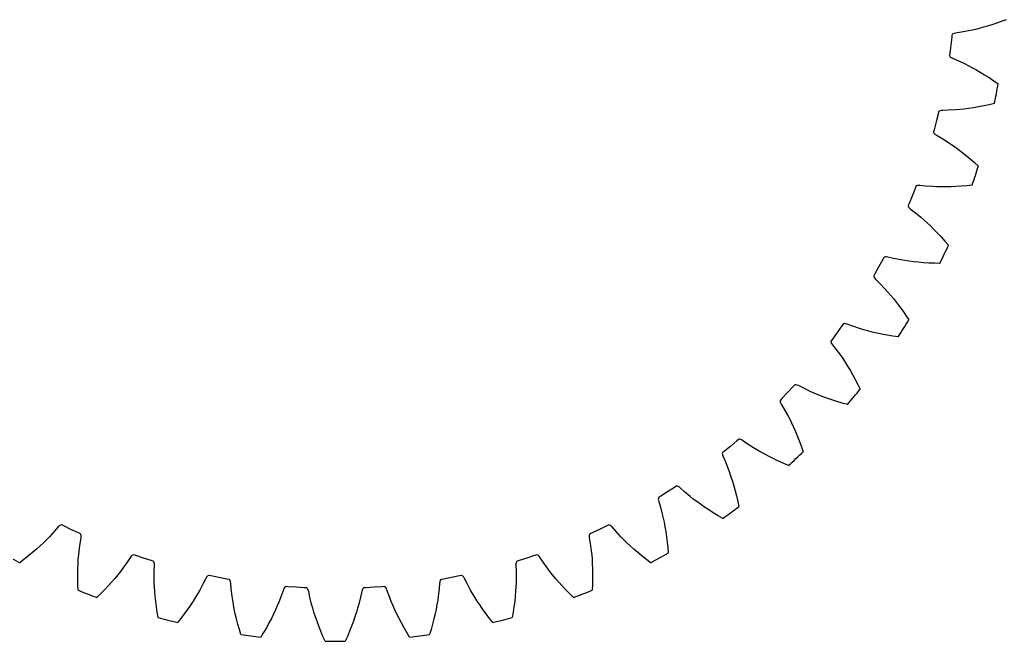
# Model space of a CAD drawing. Extents: x -39 to 114, y -39 to 39.
# Drawn here: x 56.7 to 113.9, y -39 to -3 of the extents above; entities that cross this region are included whole.
import ezdxf

# ---------------------------------------------------------------- set-up
doc = ezdxf.new("R2010")
doc.units = 0

msp = doc.modelspace()

# ---------------------------------------------------------------- linework, layer by layer
at = {"layer": 'layer0'}
for p, q in [((112.703, -3.427), (112.432, -3.503)), ((112.989, -3.34), (112.703, -3.427)), ((113.286, -3.244), (112.989, -3.34)), ((113.596, -3.135), (113.286, -3.244)), ((113.882, -3.029), (113.596, -3.135)), ((110.737, -3.912), (110.723, -4.039)), ((110.743, -3.897), (110.737, -3.912)), ((110.769, -3.867), (110.743, -3.897)), ((110.811, -3.841), (110.769, -3.867)), ((110.87, -3.819), (110.811, -3.841)), ((110.945, -3.801), (110.87, -3.819)), ((111.281, -3.752), (110.945, -3.801)), ((111.699, -3.676), (111.281, -3.752)), ((111.93, -3.627), (111.699, -3.676)), ((112.175, -3.569), (111.93, -3.627)), ((112.432, -3.503), (112.175, -3.569)), ((110.667, -4.506), (110.605, -4.972)), ((110.723, -4.039), (110.667, -4.506)), ((110.605, -4.972), (110.587, -5.098)), ((110.587, -5.098), (110.59, -5.115)), ((110.59, -5.115), (110.607, -5.149)), ((110.607, -5.149), (110.641, -5.185)), ((110.641, -5.185), (110.693, -5.222)), ((110.693, -5.222), (110.761, -5.258)), ((110.761, -5.258), (111.074, -5.388)), ((111.074, -5.388), (111.46, -5.566)), ((111.46, -5.566), (111.672, -5.671)), ((111.672, -5.671), (111.894, -5.788)), ((111.894, -5.788), (112.127, -5.916)), ((112.127, -5.916), (112.371, -6.057)), ((112.371, -6.057), (112.626, -6.212)), ((112.626, -6.212), (112.89, -6.38)), ((112.89, -6.38), (113.163, -6.561)), ((113.163, -6.561), (113.414, -6.736)), ((112.898, -7.948), (112.578, -8.017)), ((113.196, -7.878), (112.898, -7.948)), ((109.935, -8.484), (109.821, -8.94)), ((109.965, -8.36), (109.935, -8.484)), ((109.973, -8.346), (109.965, -8.36)), ((110.002, -8.32), (109.973, -8.346)), ((110.047, -8.299), (110.002, -8.32)), ((110.108, -8.284), (110.047, -8.299)), ((110.185, -8.276), (110.108, -8.284)), ((110.525, -8.27), (110.185, -8.276)), ((110.949, -8.247), (110.525, -8.27)), ((111.184, -8.227), (110.949, -8.247)), ((111.434, -8.2), (111.184, -8.227)), ((111.697, -8.167), (111.434, -8.2)), ((111.977, -8.125), (111.697, -8.167)), ((112.271, -8.075), (111.977, -8.125)), ((112.578, -8.017), (112.271, -8.075)), ((109.821, -8.94), (109.701, -9.395)), ((109.701, -9.395), (109.668, -9.518)), ((109.668, -9.518), (109.668, -9.535)), ((109.668, -9.535), (109.681, -9.572)), ((109.681, -9.572), (109.71, -9.611)), ((109.71, -9.611), (109.757, -9.654)), ((109.757, -9.654), (109.82, -9.698)), ((109.82, -9.698), (110.114, -9.867)), ((110.114, -9.867), (110.475, -10.092)), ((110.475, -10.092), (110.672, -10.222)), ((110.672, -10.222), (110.878, -10.366)), ((110.878, -10.366), (111.093, -10.522)), ((111.093, -10.522), (111.317, -10.693)), ((111.317, -10.693), (111.551, -10.879)), ((111.551, -10.879), (111.792, -11.078)), ((111.792, -11.078), (112.04, -11.293)), ((112.04, -11.293), (112.267, -11.497)), ((108.596, -12.796), (108.425, -13.234)), ((108.642, -12.677), (108.596, -12.796)), ((108.651, -12.663), (108.642, -12.677)), ((108.683, -12.641), (108.651, -12.663)), ((108.731, -12.626), (108.683, -12.641)), ((108.793, -12.619), (108.731, -12.626)), ((108.871, -12.621), (108.793, -12.619)), ((109.208, -12.657), (108.871, -12.621)), ((109.632, -12.688), (109.208, -12.657)), ((109.868, -12.697), (109.632, -12.688)), ((110.119, -12.702), (109.868, -12.697)), ((110.384, -12.702), (110.119, -12.702)), ((110.667, -12.696), (110.384, -12.702)), ((110.965, -12.683), (110.667, -12.696)), ((111.277, -12.663), (110.965, -12.683)), ((111.603, -12.635), (111.277, -12.663)), ((111.907, -12.603), (111.603, -12.635)), ((108.25, -13.67), (108.201, -13.788)), ((108.425, -13.234), (108.25, -13.67)), ((108.201, -13.788), (108.199, -13.805)), ((108.199, -13.805), (108.208, -13.843)), ((108.208, -13.843), (108.232, -13.886)), ((108.232, -13.886), (108.273, -13.934)), ((108.273, -13.934), (108.33, -13.986)), ((108.33, -13.986), (108.601, -14.19)), ((108.601, -14.19), (108.931, -14.458)), ((108.931, -14.458), (109.109, -14.613)), ((109.109, -14.613), (109.296, -14.781)), ((109.296, -14.781), (109.489, -14.963)), ((109.489, -14.963), (109.691, -15.161)), ((109.691, -15.161), (109.899, -15.374)), ((109.899, -15.374), (110.113, -15.602)), ((110.113, -15.602), (110.332, -15.846)), ((110.332, -15.846), (110.532, -16.077)), ((106.727, -16.906), (106.503, -17.319)), ((106.787, -16.793), (106.727, -16.906)), ((106.799, -16.781), (106.787, -16.793)), ((106.833, -16.763), (106.799, -16.781)), ((106.882, -16.754), (106.833, -16.763)), ((106.945, -16.755), (106.882, -16.754)), ((107.022, -16.766), (106.945, -16.755)), ((107.352, -16.845), (107.022, -16.766)), ((107.768, -16.928), (107.352, -16.845)), ((108.001, -16.967), (107.768, -16.928)), ((108.25, -17.004), (108.001, -16.967)), ((108.513, -17.037), (108.25, -17.004)), ((108.794, -17.066), (108.513, -17.037)), ((109.092, -17.091), (108.794, -17.066)), ((109.404, -17.11), (109.092, -17.091)), ((109.731, -17.123), (109.404, -17.11)), ((110.037, -17.13), (109.731, -17.123)), ((106.503, -17.319), (106.274, -17.73)), ((106.212, -17.841), (106.207, -17.857)), ((106.207, -17.857), (106.211, -17.896)), ((106.211, -17.896), (106.229, -17.942)), ((106.274, -17.73), (106.212, -17.841)), ((106.229, -17.942), (106.264, -17.994)), ((106.264, -17.994), (106.314, -18.053)), ((106.314, -18.053), (106.557, -18.29)), ((106.557, -18.29), (106.851, -18.597)), ((106.851, -18.597), (107.009, -18.773)), ((107.009, -18.773), (107.173, -18.963)), ((107.173, -18.963), (107.342, -19.168)), ((107.342, -19.168), (107.517, -19.389)), ((107.517, -19.389), (107.697, -19.627)), ((107.697, -19.627), (107.881, -19.88)), ((107.881, -19.88), (108.068, -20.149)), ((108.068, -20.149), (108.237, -20.404)), ((104.084, -21.131), (103.805, -21.51)), ((104.358, -20.749), (104.084, -21.131)), ((104.432, -20.645), (104.358, -20.749)), ((104.445, -20.634), (104.432, -20.645)), ((104.481, -20.621), (104.445, -20.634)), ((104.531, -20.618), (104.481, -20.621)), ((104.593, -20.627), (104.531, -20.618)), ((104.668, -20.648), (104.593, -20.627)), ((104.986, -20.767), (104.668, -20.648)), ((105.388, -20.902), (104.986, -20.767)), ((105.615, -20.97), (105.388, -20.902)), ((105.857, -21.037), (105.615, -20.97)), ((106.114, -21.103), (105.857, -21.037)), ((106.389, -21.167), (106.114, -21.103)), ((103.723, -21.628), (103.722, -21.666)), ((103.722, -21.666), (103.735, -21.714)), ((103.729, -21.612), (103.723, -21.628)), ((103.805, -21.51), (103.729, -21.612)), ((103.735, -21.714), (103.762, -21.771)), ((106.681, -21.229), (106.389, -21.167)), ((106.988, -21.287), (106.681, -21.229)), ((107.311, -21.341), (106.988, -21.287)), ((107.614, -21.386), (107.311, -21.341)), ((103.762, -21.771), (103.805, -21.835)), ((103.805, -21.835), (104.016, -22.101)), ((104.016, -22.101), (104.269, -22.442)), ((104.269, -22.442), (104.404, -22.636)), ((104.404, -22.636), (104.543, -22.846)), ((104.543, -22.846), (104.685, -23.07)), ((104.685, -23.07), (104.831, -23.312)), ((104.831, -23.312), (104.98, -23.57)), ((104.98, -23.57), (105.13, -23.844)), ((105.13, -23.844), (105.281, -24.135)), ((101.526, -24.265), (101.206, -24.609)), ((101.612, -24.171), (101.526, -24.265)), ((101.627, -24.162), (101.612, -24.171)), ((101.664, -24.153), (101.627, -24.162)), ((101.714, -24.157), (101.664, -24.153)), ((101.775, -24.173), (101.714, -24.157)), ((101.846, -24.203), (101.775, -24.173)), ((102.146, -24.361), (101.846, -24.203)), ((102.529, -24.545), (102.146, -24.361)), ((102.745, -24.641), (102.529, -24.545)), ((105.281, -24.135), (105.417, -24.409)), ((100.786, -25.057), (100.78, -25.095)), ((100.78, -25.095), (100.786, -25.144)), ((100.794, -25.042), (100.786, -25.057)), ((100.786, -25.144), (100.807, -25.204)), ((100.882, -24.95), (100.794, -25.042)), ((101.206, -24.609), (100.882, -24.95)), ((102.977, -24.738), (102.745, -24.641)), ((103.224, -24.836), (102.977, -24.738)), ((103.488, -24.934), (103.224, -24.836)), ((103.77, -25.032), (103.488, -24.934)), ((104.068, -25.128), (103.77, -25.032)), ((104.382, -25.223), (104.068, -25.128)), ((100.807, -25.204), (100.841, -25.273)), ((100.841, -25.273), (101.017, -25.563)), ((101.017, -25.563), (101.226, -25.934)), ((104.676, -25.305), (104.382, -25.223)), ((101.226, -25.934), (101.335, -26.143)), ((101.335, -26.143), (101.446, -26.368)), ((101.446, -26.368), (101.559, -26.609)), ((101.559, -26.609), (101.674, -26.867)), ((98.276, -27.398), (97.915, -27.7)), ((98.373, -27.316), (98.276, -27.398)), ((98.388, -27.309), (98.373, -27.316)), ((98.427, -27.305), (98.388, -27.309)), ((98.476, -27.314), (98.427, -27.305)), ((98.534, -27.338), (98.476, -27.314)), ((98.601, -27.377), (98.534, -27.338)), ((98.879, -27.571), (98.601, -27.377)), ((101.674, -26.867), (101.789, -27.142)), ((101.789, -27.142), (101.904, -27.432)), ((101.904, -27.432), (102.018, -27.74)), ((97.551, -27.997), (97.452, -28.078)), ((97.915, -27.7), (97.551, -27.997)), ((99.236, -27.802), (98.879, -27.571)), ((99.438, -27.924), (99.236, -27.802)), ((99.656, -28.05), (99.438, -27.924)), ((102.018, -27.74), (102.118, -28.029)), ((97.442, -28.091), (97.431, -28.128)), ((97.431, -28.128), (97.432, -28.178)), ((97.432, -28.178), (97.444, -28.24)), ((97.452, -28.078), (97.442, -28.091)), ((97.444, -28.24), (97.47, -28.313)), ((97.47, -28.313), (97.608, -28.622)), ((99.888, -28.177), (99.656, -28.05)), ((100.139, -28.308), (99.888, -28.177)), ((100.406, -28.44), (100.139, -28.308)), ((100.689, -28.573), (100.406, -28.44)), ((100.989, -28.706), (100.689, -28.573)), ((97.608, -28.622), (97.768, -29.016)), ((97.768, -29.016), (97.85, -29.237)), ((101.27, -28.825), (100.989, -28.706)), ((97.85, -29.237), (97.933, -29.475)), ((97.933, -29.475), (98.015, -29.728)), ((94.658, -30.099), (94.263, -30.354)), ((94.765, -30.03), (94.658, -30.099)), ((94.781, -30.025), (94.765, -30.03)), ((94.82, -30.025), (94.781, -30.025)), ((94.867, -30.041), (94.82, -30.025)), ((94.922, -30.072), (94.867, -30.041)), ((94.984, -30.119), (94.922, -30.072)), ((95.235, -30.347), (94.984, -30.119)), ((98.015, -29.728), (98.096, -29.998)), ((98.096, -29.998), (98.176, -30.285)), ((98.176, -30.285), (98.253, -30.588)), ((93.729, -30.718), (93.723, -30.767)), ((93.723, -30.767), (93.728, -30.83)), ((93.728, -30.83), (93.744, -30.906)), ((93.745, -30.683), (93.729, -30.718)), ((93.756, -30.67), (93.745, -30.683)), ((93.864, -30.603), (93.756, -30.67)), ((94.263, -30.354), (93.864, -30.603)), ((95.56, -30.62), (95.235, -30.347)), ((95.745, -30.767), (95.56, -30.62)), ((95.946, -30.919), (95.745, -30.767)), ((98.253, -30.588), (98.328, -30.907)), ((93.744, -30.906), (93.843, -31.23)), ((93.843, -31.23), (93.952, -31.641)), ((96.161, -31.075), (95.946, -30.919)), ((96.393, -31.235), (96.161, -31.075)), ((96.641, -31.4), (96.393, -31.235)), ((96.905, -31.568), (96.641, -31.4)), ((98.328, -30.907), (98.392, -31.206)), ((93.952, -31.641), (94.006, -31.871)), ((94.006, -31.871), (94.058, -32.117)), ((97.186, -31.737), (96.905, -31.568)), ((97.451, -31.89), (97.186, -31.737)), ((58.949, -32.386), (58.728, -32.644)), ((59.004, -32.332), (58.949, -32.386)), ((59.055, -32.294), (59.004, -32.332)), ((59.099, -32.273), (59.055, -32.294)), ((59.138, -32.267), (59.099, -32.273)), ((59.154, -32.27), (59.138, -32.267)), ((59.269, -32.326), (59.154, -32.27)), ((59.693, -32.529), (59.269, -32.326)), ((60.12, -32.726), (59.693, -32.529)), ((90.307, -32.529), (89.88, -32.726)), ((90.731, -32.326), (90.307, -32.529)), ((90.846, -32.27), (90.731, -32.326)), ((90.862, -32.267), (90.846, -32.27)), ((90.901, -32.273), (90.862, -32.267)), ((90.945, -32.294), (90.901, -32.273)), ((90.996, -32.332), (90.945, -32.294)), ((91.051, -32.386), (90.996, -32.332)), ((91.272, -32.644), (91.051, -32.386)), ((94.058, -32.117), (94.107, -32.378)), ((94.107, -32.378), (94.154, -32.656)), ((58.274, -33.124), (58.095, -33.3)), ((58.44, -32.956), (58.274, -33.124)), ((58.728, -32.644), (58.44, -32.956)), ((60.236, -32.779), (60.12, -32.726)), ((60.22, -33.346), (60.277, -33.011)), ((60.249, -32.79), (60.236, -32.779)), ((60.269, -32.823), (60.249, -32.79)), ((60.281, -32.871), (60.269, -32.823)), ((60.277, -33.011), (60.284, -32.934)), ((60.284, -32.934), (60.281, -32.871)), ((89.719, -32.871), (89.716, -32.934)), ((89.716, -32.934), (89.723, -33.011)), ((89.731, -32.823), (89.719, -32.871)), ((89.723, -33.011), (89.78, -33.346)), ((89.751, -32.79), (89.731, -32.823)), ((89.764, -32.779), (89.751, -32.79)), ((89.88, -32.726), (89.764, -32.779)), ((91.56, -32.956), (91.272, -32.644)), ((91.726, -33.124), (91.56, -32.956)), ((91.905, -33.3), (91.726, -33.124)), ((94.154, -32.656), (94.198, -32.951)), ((94.198, -32.951), (94.236, -33.261)), ((57.691, -33.67), (57.465, -33.865)), ((57.901, -33.482), (57.691, -33.67)), ((58.095, -33.3), (57.901, -33.482)), ((60.163, -33.767), (60.22, -33.346)), ((89.78, -33.346), (89.837, -33.767)), ((92.099, -33.482), (91.905, -33.3)), ((92.309, -33.67), (92.099, -33.482)), ((92.535, -33.865), (92.309, -33.67)), ((94.236, -33.261), (94.27, -33.588)), ((94.27, -33.588), (94.296, -33.892)), ((56.967, -34.268), (56.723, -34.452)), ((57.224, -34.064), (56.967, -34.268)), ((57.465, -33.865), (57.224, -34.064)), ((60.101, -34.517), (60.118, -34.252)), ((60.118, -34.252), (60.138, -34.002)), ((60.138, -34.002), (60.163, -33.767)), ((63.134, -34.143), (62.947, -34.426)), ((63.183, -34.082), (63.134, -34.143)), ((63.228, -34.038), (63.183, -34.082)), ((63.27, -34.011), (63.228, -34.038)), ((63.307, -34.001), (63.27, -34.011)), ((63.324, -34.002), (63.307, -34.001)), ((63.445, -34.042), (63.324, -34.002)), ((63.891, -34.19), (63.445, -34.042)), ((64.339, -34.333), (63.891, -34.19)), ((86.109, -34.19), (85.661, -34.333)), ((86.555, -34.042), (86.109, -34.19)), ((86.676, -34.002), (86.555, -34.042)), ((86.693, -34.001), (86.676, -34.002)), ((86.73, -34.011), (86.693, -34.001)), ((86.772, -34.038), (86.73, -34.011)), ((86.817, -34.082), (86.772, -34.038)), ((86.866, -34.143), (86.817, -34.082)), ((87.053, -34.426), (86.866, -34.143)), ((89.837, -33.767), (89.862, -34.002)), ((89.862, -34.002), (89.882, -34.252)), ((89.882, -34.252), (89.899, -34.517)), ((92.776, -34.064), (92.535, -33.865)), ((93.033, -34.268), (92.776, -34.064)), ((93.277, -34.452), (93.033, -34.268)), ((60.084, -35.098), (60.09, -34.799)), ((60.09, -34.799), (60.101, -34.517)), ((62.701, -34.772), (62.558, -34.96)), ((62.947, -34.426), (62.701, -34.772)), ((64.461, -34.371), (64.339, -34.333)), ((64.475, -34.38), (64.461, -34.371)), ((64.499, -34.411), (64.475, -34.38)), ((64.517, -34.457), (64.499, -34.411)), ((64.516, -34.935), (64.531, -34.596)), ((64.527, -34.519), (64.517, -34.457)), ((64.531, -34.596), (64.527, -34.519)), ((85.473, -34.519), (85.469, -34.596)), ((85.469, -34.596), (85.484, -34.935)), ((85.483, -34.457), (85.473, -34.519)), ((85.501, -34.411), (85.483, -34.457)), ((85.525, -34.38), (85.501, -34.411)), ((85.539, -34.371), (85.525, -34.38)), ((85.661, -34.333), (85.539, -34.371)), ((87.299, -34.772), (87.053, -34.426)), ((87.442, -34.96), (87.299, -34.772)), ((89.899, -34.517), (89.91, -34.799)), ((89.91, -34.799), (89.916, -35.098)), ((60.084, -35.41), (60.084, -35.098)), ((60.091, -35.738), (60.084, -35.41)), ((62.232, -35.361), (62.047, -35.574)), ((62.401, -35.156), (62.232, -35.361)), ((62.558, -34.96), (62.401, -35.156)), ((64.512, -35.36), (64.516, -34.935)), ((64.517, -35.596), (64.512, -35.36)), ((67.507, -35.36), (67.357, -35.665)), ((67.548, -35.294), (67.507, -35.36)), ((67.587, -35.245), (67.548, -35.294)), ((67.625, -35.213), (67.587, -35.245)), ((67.661, -35.198), (67.625, -35.213)), ((67.677, -35.197), (67.661, -35.198)), ((67.802, -35.222), (67.677, -35.197)), ((68.264, -35.313), (67.802, -35.222)), ((68.726, -35.398), (68.264, -35.313)), ((68.852, -35.421), (68.726, -35.398)), ((68.867, -35.428), (68.852, -35.421)), ((68.894, -35.455), (68.867, -35.428)), ((81.133, -35.428), (81.106, -35.455)), ((81.148, -35.421), (81.133, -35.428)), ((81.274, -35.398), (81.148, -35.421)), ((81.736, -35.313), (81.274, -35.398)), ((82.198, -35.222), (81.736, -35.313)), ((82.323, -35.197), (82.198, -35.222)), ((82.339, -35.198), (82.323, -35.197)), ((82.375, -35.213), (82.339, -35.198)), ((82.413, -35.245), (82.375, -35.213)), ((82.452, -35.294), (82.413, -35.245)), ((82.493, -35.36), (82.452, -35.294)), ((82.643, -35.665), (82.493, -35.36)), ((85.488, -35.36), (85.483, -35.596)), ((85.484, -34.935), (85.488, -35.36)), ((87.599, -35.156), (87.442, -34.96)), ((87.768, -35.361), (87.599, -35.156)), ((87.953, -35.574), (87.768, -35.361)), ((89.916, -35.41), (89.909, -35.738)), ((89.916, -35.098), (89.916, -35.41)), ((60.104, -36.043), (60.091, -35.738)), ((61.848, -35.796), (61.633, -36.023)), ((62.047, -35.574), (61.848, -35.796)), ((64.528, -35.847), (64.517, -35.596)), ((64.545, -36.112), (64.528, -35.847)), ((67.357, -35.665), (67.156, -36.039)), ((68.918, -35.499), (68.894, -35.455)), ((68.936, -35.559), (68.918, -35.499)), ((68.95, -35.636), (68.936, -35.559)), ((68.977, -35.974), (68.95, -35.636)), ((69.027, -36.396), (68.977, -35.974)), ((72.03, -35.95), (71.998, -36.021)), ((72.063, -35.896), (72.03, -35.95)), ((72.096, -35.86), (72.063, -35.896)), ((72.13, -35.841), (72.096, -35.86)), ((72.146, -35.837), (72.13, -35.841)), ((72.274, -35.847), (72.146, -35.837)), ((72.743, -35.879), (72.274, -35.847)), ((73.212, -35.906), (72.743, -35.879)), ((73.339, -35.912), (73.212, -35.906)), ((73.355, -35.918), (73.339, -35.912)), ((73.386, -35.941), (73.355, -35.918)), ((73.415, -35.981), (73.386, -35.941)), ((73.441, -36.039), (73.415, -35.981)), ((76.585, -35.981), (76.559, -36.039)), ((76.614, -35.941), (76.585, -35.981)), ((76.645, -35.918), (76.614, -35.941)), ((76.661, -35.912), (76.645, -35.918)), ((76.788, -35.906), (76.661, -35.912)), ((77.257, -35.879), (76.788, -35.906)), ((77.726, -35.847), (77.257, -35.879)), ((77.854, -35.837), (77.726, -35.847)), ((77.87, -35.841), (77.854, -35.837)), ((77.904, -35.86), (77.87, -35.841)), ((77.937, -35.896), (77.904, -35.86)), ((77.97, -35.95), (77.937, -35.896)), ((78.002, -36.021), (77.97, -35.95)), ((81.023, -35.974), (80.973, -36.396)), ((81.05, -35.636), (81.023, -35.974)), ((81.064, -35.559), (81.05, -35.636)), ((81.082, -35.499), (81.064, -35.559)), ((81.106, -35.455), (81.082, -35.499)), ((82.844, -36.039), (82.643, -35.665)), ((85.472, -35.847), (85.455, -36.112)), ((85.483, -35.596), (85.472, -35.847)), ((88.152, -35.796), (87.953, -35.574)), ((88.367, -36.023), (88.152, -35.796)), ((89.909, -35.738), (89.896, -36.043)), ((61.404, -36.258), (61.185, -36.471)), ((61.633, -36.023), (61.404, -36.258)), ((64.569, -36.393), (64.545, -36.112)), ((64.6, -36.69), (64.569, -36.393)), ((66.907, -36.458), (66.765, -36.682)), ((67.038, -36.243), (66.907, -36.458)), ((67.156, -36.039), (67.038, -36.243)), ((69.061, -36.629), (69.027, -36.396)), ((71.887, -36.341), (71.735, -36.738)), ((71.998, -36.021), (71.887, -36.341)), ((73.464, -36.113), (73.441, -36.039)), ((73.533, -36.445), (73.464, -36.113)), ((73.635, -36.857), (73.533, -36.445)), ((76.467, -36.445), (76.365, -36.857)), ((76.536, -36.113), (76.467, -36.445)), ((76.559, -36.039), (76.536, -36.113)), ((78.113, -36.341), (78.002, -36.021)), ((78.265, -36.738), (78.113, -36.341)), ((80.973, -36.396), (80.939, -36.629)), ((82.962, -36.243), (82.844, -36.039)), ((83.093, -36.458), (82.962, -36.243)), ((83.235, -36.682), (83.093, -36.458)), ((85.431, -36.393), (85.4, -36.69)), ((85.455, -36.112), (85.431, -36.393)), ((88.596, -36.258), (88.367, -36.023)), ((88.815, -36.471), (88.596, -36.258)), ((64.64, -37), (64.6, -36.69)), ((64.688, -37.325), (64.64, -37)), ((66.608, -36.917), (66.438, -37.162)), ((66.765, -36.682), (66.608, -36.917)), ((69.103, -36.877), (69.061, -36.629)), ((69.153, -37.138), (69.103, -36.877)), ((69.212, -37.414), (69.153, -37.138)), ((71.643, -36.955), (71.54, -37.185)), ((71.735, -36.738), (71.643, -36.955)), ((73.699, -37.085), (73.635, -36.857)), ((73.772, -37.325), (73.699, -37.085)), ((76.301, -37.085), (76.228, -37.325)), ((76.365, -36.857), (76.301, -37.085)), ((78.357, -36.955), (78.265, -36.738)), ((78.46, -37.185), (78.357, -36.955)), ((80.847, -37.138), (80.788, -37.414)), ((80.897, -36.877), (80.847, -37.138)), ((80.939, -36.629), (80.897, -36.877)), ((83.392, -36.917), (83.235, -36.682)), ((83.562, -37.162), (83.392, -36.917)), ((85.36, -37), (85.312, -37.325)), ((85.4, -36.69), (85.36, -37)), ((64.739, -37.626), (64.688, -37.325)), ((66.055, -37.676), (65.865, -37.915)), ((66.254, -37.415), (66.055, -37.676)), ((66.438, -37.162), (66.254, -37.415)), ((69.281, -37.704), (69.212, -37.414)), ((69.359, -38.007), (69.281, -37.704)), ((71.301, -37.678), (71.163, -37.942)), ((71.427, -37.425), (71.301, -37.678)), ((71.54, -37.185), (71.427, -37.425)), ((73.854, -37.578), (73.772, -37.325)), ((73.947, -37.844), (73.854, -37.578)), ((76.146, -37.578), (76.053, -37.844)), ((76.228, -37.325), (76.146, -37.578)), ((78.573, -37.425), (78.46, -37.185)), ((78.699, -37.678), (78.573, -37.425)), ((78.837, -37.942), (78.699, -37.678)), ((80.719, -37.704), (80.641, -38.007)), ((80.788, -37.414), (80.719, -37.704)), ((83.746, -37.415), (83.562, -37.162)), ((83.945, -37.676), (83.746, -37.415)), ((84.135, -37.915), (83.945, -37.676)), ((85.312, -37.325), (85.261, -37.626)), ((69.447, -38.323), (69.359, -38.007)), ((71.012, -38.216), (70.848, -38.5)), ((71.163, -37.942), (71.012, -38.216)), ((74.052, -38.124), (73.947, -37.844)), ((74.167, -38.414), (74.052, -38.124)), ((75.948, -38.124), (75.833, -38.414)), ((76.053, -37.844), (75.948, -38.124)), ((78.988, -38.216), (78.837, -37.942)), ((79.152, -38.5), (78.988, -38.216)), ((80.641, -38.007), (80.553, -38.323)), ((69.536, -38.615), (69.447, -38.323)), ((70.848, -38.5), (70.689, -38.761)), ((74.294, -38.717), (74.167, -38.414)), ((74.418, -38.996), (74.294, -38.717)), ((75.706, -38.717), (75.582, -38.996)), ((75.833, -38.414), (75.706, -38.717)), ((79.311, -38.761), (79.152, -38.5)), ((80.553, -38.323), (80.464, -38.615))]:
    msp.add_line(p, q, dxfattribs=at)
for start, end in [(348.3457, 350.0543), (341.1457, 342.8543), (333.9457, 335.6543), (326.7457, 328.4543), (319.5457, 321.2543), (312.3457, 314.0543), (305.1457, 306.8543), (240.3457, 242.0543), (297.9457, 299.6543), (247.5457, 249.2543), (290.7457, 292.4543), (254.7457, 256.4543), (283.5457, 285.2543), (261.9457, 263.6543), (276.3457, 278.0543), (269.1457, 270.8543)]:
    msp.add_arc((75, 0), 39, start, end, dxfattribs=at)
at = {"layer": 'layer2'}
for p, q in [((112.703, -3.427), (112.432, -3.503)), ((112.989, -3.34), (112.703, -3.427)), ((113.286, -3.244), (112.989, -3.34)), ((113.596, -3.135), (113.286, -3.244)), ((113.882, -3.029), (113.596, -3.135)), ((110.737, -3.912), (110.723, -4.039)), ((110.743, -3.897), (110.737, -3.912)), ((110.769, -3.867), (110.743, -3.897)), ((110.811, -3.841), (110.769, -3.867)), ((110.87, -3.819), (110.811, -3.841)), ((110.945, -3.801), (110.87, -3.819)), ((111.281, -3.752), (110.945, -3.801)), ((111.699, -3.676), (111.281, -3.752)), ((111.93, -3.627), (111.699, -3.676)), ((112.175, -3.569), (111.93, -3.627)), ((112.432, -3.503), (112.175, -3.569)), ((110.667, -4.506), (110.605, -4.972)), ((110.723, -4.039), (110.667, -4.506)), ((110.605, -4.972), (110.587, -5.098)), ((110.587, -5.098), (110.59, -5.115)), ((110.59, -5.115), (110.607, -5.149)), ((110.607, -5.149), (110.641, -5.185)), ((110.641, -5.185), (110.693, -5.222)), ((110.693, -5.222), (110.761, -5.258)), ((110.761, -5.258), (111.074, -5.388)), ((111.074, -5.388), (111.46, -5.566)), ((111.46, -5.566), (111.672, -5.671)), ((111.672, -5.671), (111.894, -5.788)), ((111.894, -5.788), (112.127, -5.916)), ((112.127, -5.916), (112.371, -6.057)), ((112.371, -6.057), (112.626, -6.212)), ((112.626, -6.212), (112.89, -6.38)), ((112.89, -6.38), (113.163, -6.561)), ((113.163, -6.561), (113.414, -6.736)), ((112.898, -7.948), (112.578, -8.017)), ((113.196, -7.878), (112.898, -7.948)), ((109.935, -8.484), (109.821, -8.94)), ((109.965, -8.36), (109.935, -8.484)), ((109.973, -8.346), (109.965, -8.36)), ((110.002, -8.32), (109.973, -8.346)), ((110.047, -8.299), (110.002, -8.32)), ((110.108, -8.284), (110.047, -8.299)), ((110.185, -8.276), (110.108, -8.284)), ((110.525, -8.27), (110.185, -8.276)), ((110.949, -8.247), (110.525, -8.27)), ((111.184, -8.227), (110.949, -8.247)), ((111.434, -8.2), (111.184, -8.227)), ((111.697, -8.167), (111.434, -8.2)), ((111.977, -8.125), (111.697, -8.167)), ((112.271, -8.075), (111.977, -8.125)), ((112.578, -8.017), (112.271, -8.075)), ((109.821, -8.94), (109.701, -9.395)), ((109.701, -9.395), (109.668, -9.518)), ((109.668, -9.518), (109.668, -9.535)), ((109.668, -9.535), (109.681, -9.572)), ((109.681, -9.572), (109.71, -9.611)), ((109.71, -9.611), (109.757, -9.654)), ((109.757, -9.654), (109.82, -9.698)), ((109.82, -9.698), (110.114, -9.867)), ((110.114, -9.867), (110.475, -10.092)), ((110.475, -10.092), (110.672, -10.222)), ((110.672, -10.222), (110.878, -10.366)), ((110.878, -10.366), (111.093, -10.522)), ((111.093, -10.522), (111.317, -10.693)), ((111.317, -10.693), (111.551, -10.879)), ((111.551, -10.879), (111.792, -11.078)), ((111.792, -11.078), (112.04, -11.293)), ((112.04, -11.293), (112.267, -11.497)), ((108.596, -12.796), (108.425, -13.234)), ((108.642, -12.677), (108.596, -12.796)), ((108.651, -12.663), (108.642, -12.677)), ((108.683, -12.641), (108.651, -12.663)), ((108.731, -12.626), (108.683, -12.641)), ((108.793, -12.619), (108.731, -12.626)), ((108.871, -12.621), (108.793, -12.619)), ((109.208, -12.657), (108.871, -12.621)), ((109.632, -12.688), (109.208, -12.657)), ((109.868, -12.697), (109.632, -12.688)), ((110.119, -12.702), (109.868, -12.697)), ((110.384, -12.702), (110.119, -12.702)), ((110.667, -12.696), (110.384, -12.702)), ((110.965, -12.683), (110.667, -12.696)), ((111.277, -12.663), (110.965, -12.683)), ((111.603, -12.635), (111.277, -12.663)), ((111.907, -12.603), (111.603, -12.635)), ((108.25, -13.67), (108.201, -13.788)), ((108.425, -13.234), (108.25, -13.67)), ((108.201, -13.788), (108.199, -13.805)), ((108.199, -13.805), (108.208, -13.843)), ((108.208, -13.843), (108.232, -13.886)), ((108.232, -13.886), (108.273, -13.934)), ((108.273, -13.934), (108.33, -13.986)), ((108.33, -13.986), (108.601, -14.19)), ((108.601, -14.19), (108.931, -14.458)), ((108.931, -14.458), (109.109, -14.613)), ((109.109, -14.613), (109.296, -14.781)), ((109.296, -14.781), (109.489, -14.963)), ((109.489, -14.963), (109.691, -15.161)), ((109.691, -15.161), (109.899, -15.374)), ((109.899, -15.374), (110.113, -15.602)), ((110.113, -15.602), (110.332, -15.846)), ((110.332, -15.846), (110.532, -16.077)), ((106.727, -16.906), (106.503, -17.319)), ((106.787, -16.793), (106.727, -16.906)), ((106.799, -16.781), (106.787, -16.793)), ((106.833, -16.763), (106.799, -16.781)), ((106.882, -16.754), (106.833, -16.763)), ((106.945, -16.755), (106.882, -16.754)), ((107.022, -16.766), (106.945, -16.755)), ((107.352, -16.845), (107.022, -16.766)), ((107.768, -16.928), (107.352, -16.845)), ((108.001, -16.967), (107.768, -16.928)), ((108.25, -17.004), (108.001, -16.967)), ((108.513, -17.037), (108.25, -17.004)), ((108.794, -17.066), (108.513, -17.037)), ((109.092, -17.091), (108.794, -17.066)), ((109.404, -17.11), (109.092, -17.091)), ((109.731, -17.123), (109.404, -17.11)), ((110.037, -17.13), (109.731, -17.123)), ((106.503, -17.319), (106.274, -17.73)), ((106.212, -17.841), (106.207, -17.857)), ((106.207, -17.857), (106.211, -17.896)), ((106.211, -17.896), (106.229, -17.942)), ((106.274, -17.73), (106.212, -17.841)), ((106.229, -17.942), (106.264, -17.994)), ((106.264, -17.994), (106.314, -18.053)), ((106.314, -18.053), (106.557, -18.29)), ((106.557, -18.29), (106.851, -18.597)), ((106.851, -18.597), (107.009, -18.773)), ((107.009, -18.773), (107.173, -18.963)), ((107.173, -18.963), (107.342, -19.168)), ((107.342, -19.168), (107.517, -19.389)), ((107.517, -19.389), (107.697, -19.627)), ((107.697, -19.627), (107.881, -19.88)), ((107.881, -19.88), (108.068, -20.149)), ((108.068, -20.149), (108.237, -20.404)), ((104.084, -21.131), (103.805, -21.51)), ((104.358, -20.749), (104.084, -21.131)), ((104.432, -20.645), (104.358, -20.749)), ((104.445, -20.634), (104.432, -20.645)), ((104.481, -20.621), (104.445, -20.634)), ((104.531, -20.618), (104.481, -20.621)), ((104.593, -20.627), (104.531, -20.618)), ((104.668, -20.648), (104.593, -20.627)), ((104.986, -20.767), (104.668, -20.648)), ((105.388, -20.902), (104.986, -20.767)), ((105.615, -20.97), (105.388, -20.902)), ((105.857, -21.037), (105.615, -20.97)), ((106.114, -21.103), (105.857, -21.037)), ((106.389, -21.167), (106.114, -21.103)), ((103.723, -21.628), (103.722, -21.666)), ((103.722, -21.666), (103.735, -21.714)), ((103.729, -21.612), (103.723, -21.628)), ((103.805, -21.51), (103.729, -21.612)), ((103.735, -21.714), (103.762, -21.771)), ((106.681, -21.229), (106.389, -21.167)), ((106.988, -21.287), (106.681, -21.229)), ((107.311, -21.341), (106.988, -21.287)), ((107.614, -21.386), (107.311, -21.341)), ((103.762, -21.771), (103.805, -21.835)), ((103.805, -21.835), (104.016, -22.101)), ((104.016, -22.101), (104.269, -22.442)), ((104.269, -22.442), (104.404, -22.636)), ((104.404, -22.636), (104.543, -22.846)), ((104.543, -22.846), (104.685, -23.07)), ((104.685, -23.07), (104.831, -23.312)), ((104.831, -23.312), (104.98, -23.57)), ((104.98, -23.57), (105.13, -23.844)), ((105.13, -23.844), (105.281, -24.135)), ((101.526, -24.265), (101.206, -24.609)), ((101.612, -24.171), (101.526, -24.265)), ((101.627, -24.162), (101.612, -24.171)), ((101.664, -24.153), (101.627, -24.162)), ((101.714, -24.157), (101.664, -24.153)), ((101.775, -24.173), (101.714, -24.157)), ((101.846, -24.203), (101.775, -24.173)), ((102.146, -24.361), (101.846, -24.203)), ((102.529, -24.545), (102.146, -24.361)), ((102.745, -24.641), (102.529, -24.545)), ((105.281, -24.135), (105.417, -24.409)), ((100.786, -25.057), (100.78, -25.095)), ((100.78, -25.095), (100.786, -25.144)), ((100.794, -25.042), (100.786, -25.057)), ((100.786, -25.144), (100.807, -25.204)), ((100.882, -24.95), (100.794, -25.042)), ((101.206, -24.609), (100.882, -24.95)), ((102.977, -24.738), (102.745, -24.641)), ((103.224, -24.836), (102.977, -24.738)), ((103.488, -24.934), (103.224, -24.836)), ((103.77, -25.032), (103.488, -24.934)), ((104.068, -25.128), (103.77, -25.032)), ((104.382, -25.223), (104.068, -25.128)), ((100.807, -25.204), (100.841, -25.273)), ((100.841, -25.273), (101.017, -25.563)), ((101.017, -25.563), (101.226, -25.934)), ((104.676, -25.305), (104.382, -25.223)), ((101.226, -25.934), (101.335, -26.143)), ((101.335, -26.143), (101.446, -26.368)), ((101.446, -26.368), (101.559, -26.609)), ((101.559, -26.609), (101.674, -26.867)), ((98.276, -27.398), (97.915, -27.7)), ((98.373, -27.316), (98.276, -27.398)), ((98.388, -27.309), (98.373, -27.316)), ((98.427, -27.305), (98.388, -27.309)), ((98.476, -27.314), (98.427, -27.305)), ((98.534, -27.338), (98.476, -27.314)), ((98.601, -27.377), (98.534, -27.338)), ((98.879, -27.571), (98.601, -27.377)), ((101.674, -26.867), (101.789, -27.142)), ((101.789, -27.142), (101.904, -27.432)), ((101.904, -27.432), (102.018, -27.74)), ((97.551, -27.997), (97.452, -28.078)), ((97.915, -27.7), (97.551, -27.997)), ((99.236, -27.802), (98.879, -27.571)), ((99.438, -27.924), (99.236, -27.802)), ((99.656, -28.05), (99.438, -27.924)), ((102.018, -27.74), (102.118, -28.029)), ((97.442, -28.091), (97.431, -28.128)), ((97.431, -28.128), (97.432, -28.178)), ((97.432, -28.178), (97.444, -28.24)), ((97.452, -28.078), (97.442, -28.091)), ((97.444, -28.24), (97.47, -28.313)), ((97.47, -28.313), (97.608, -28.622)), ((99.888, -28.177), (99.656, -28.05)), ((100.139, -28.308), (99.888, -28.177)), ((100.406, -28.44), (100.139, -28.308)), ((100.689, -28.573), (100.406, -28.44)), ((100.989, -28.706), (100.689, -28.573)), ((97.608, -28.622), (97.768, -29.016)), ((97.768, -29.016), (97.85, -29.237)), ((101.27, -28.825), (100.989, -28.706)), ((97.85, -29.237), (97.933, -29.475)), ((97.933, -29.475), (98.015, -29.728)), ((94.658, -30.099), (94.263, -30.354)), ((94.765, -30.03), (94.658, -30.099)), ((94.781, -30.025), (94.765, -30.03)), ((94.82, -30.025), (94.781, -30.025)), ((94.867, -30.041), (94.82, -30.025)), ((94.922, -30.072), (94.867, -30.041)), ((94.984, -30.119), (94.922, -30.072)), ((95.235, -30.347), (94.984, -30.119)), ((98.015, -29.728), (98.096, -29.998)), ((98.096, -29.998), (98.176, -30.285)), ((98.176, -30.285), (98.253, -30.588)), ((93.729, -30.718), (93.723, -30.767)), ((93.723, -30.767), (93.728, -30.83)), ((93.728, -30.83), (93.744, -30.906)), ((93.745, -30.683), (93.729, -30.718)), ((93.756, -30.67), (93.745, -30.683)), ((93.864, -30.603), (93.756, -30.67)), ((94.263, -30.354), (93.864, -30.603)), ((95.56, -30.62), (95.235, -30.347)), ((95.745, -30.767), (95.56, -30.62)), ((95.946, -30.919), (95.745, -30.767)), ((98.253, -30.588), (98.328, -30.907)), ((93.744, -30.906), (93.843, -31.23)), ((93.843, -31.23), (93.952, -31.641)), ((96.161, -31.075), (95.946, -30.919)), ((96.393, -31.235), (96.161, -31.075)), ((96.641, -31.4), (96.393, -31.235)), ((96.905, -31.568), (96.641, -31.4)), ((98.328, -30.907), (98.392, -31.206)), ((93.952, -31.641), (94.006, -31.871)), ((94.006, -31.871), (94.058, -32.117)), ((97.186, -31.737), (96.905, -31.568)), ((97.451, -31.89), (97.186, -31.737)), ((58.949, -32.386), (58.728, -32.644)), ((59.004, -32.332), (58.949, -32.386)), ((59.055, -32.294), (59.004, -32.332)), ((59.099, -32.273), (59.055, -32.294)), ((59.138, -32.267), (59.099, -32.273)), ((59.154, -32.27), (59.138, -32.267)), ((59.269, -32.326), (59.154, -32.27)), ((59.693, -32.529), (59.269, -32.326)), ((60.12, -32.726), (59.693, -32.529)), ((90.307, -32.529), (89.88, -32.726)), ((90.731, -32.326), (90.307, -32.529)), ((90.846, -32.27), (90.731, -32.326)), ((90.862, -32.267), (90.846, -32.27)), ((90.901, -32.273), (90.862, -32.267)), ((90.945, -32.294), (90.901, -32.273)), ((90.996, -32.332), (90.945, -32.294)), ((91.051, -32.386), (90.996, -32.332)), ((91.272, -32.644), (91.051, -32.386)), ((94.058, -32.117), (94.107, -32.378)), ((94.107, -32.378), (94.154, -32.656)), ((58.274, -33.124), (58.095, -33.3)), ((58.44, -32.956), (58.274, -33.124)), ((58.728, -32.644), (58.44, -32.956)), ((60.236, -32.779), (60.12, -32.726)), ((60.22, -33.346), (60.277, -33.011)), ((60.249, -32.79), (60.236, -32.779)), ((60.269, -32.823), (60.249, -32.79)), ((60.281, -32.871), (60.269, -32.823)), ((60.277, -33.011), (60.284, -32.934)), ((60.284, -32.934), (60.281, -32.871)), ((89.719, -32.871), (89.716, -32.934)), ((89.716, -32.934), (89.723, -33.011)), ((89.731, -32.823), (89.719, -32.871)), ((89.723, -33.011), (89.78, -33.346)), ((89.751, -32.79), (89.731, -32.823)), ((89.764, -32.779), (89.751, -32.79)), ((89.88, -32.726), (89.764, -32.779)), ((91.56, -32.956), (91.272, -32.644)), ((91.726, -33.124), (91.56, -32.956)), ((91.905, -33.3), (91.726, -33.124)), ((94.154, -32.656), (94.198, -32.951)), ((94.198, -32.951), (94.236, -33.261)), ((57.691, -33.67), (57.465, -33.865)), ((57.901, -33.482), (57.691, -33.67)), ((58.095, -33.3), (57.901, -33.482)), ((60.163, -33.767), (60.22, -33.346)), ((89.78, -33.346), (89.837, -33.767)), ((92.099, -33.482), (91.905, -33.3)), ((92.309, -33.67), (92.099, -33.482)), ((92.535, -33.865), (92.309, -33.67)), ((94.236, -33.261), (94.27, -33.588)), ((94.27, -33.588), (94.296, -33.892)), ((56.967, -34.268), (56.723, -34.452)), ((57.224, -34.064), (56.967, -34.268)), ((57.465, -33.865), (57.224, -34.064)), ((60.101, -34.517), (60.118, -34.252)), ((60.118, -34.252), (60.138, -34.002)), ((60.138, -34.002), (60.163, -33.767)), ((63.134, -34.143), (62.947, -34.426)), ((63.183, -34.082), (63.134, -34.143)), ((63.228, -34.038), (63.183, -34.082)), ((63.27, -34.011), (63.228, -34.038)), ((63.307, -34.001), (63.27, -34.011)), ((63.324, -34.002), (63.307, -34.001)), ((63.445, -34.042), (63.324, -34.002)), ((63.891, -34.19), (63.445, -34.042)), ((64.339, -34.333), (63.891, -34.19)), ((86.109, -34.19), (85.661, -34.333)), ((86.555, -34.042), (86.109, -34.19)), ((86.676, -34.002), (86.555, -34.042)), ((86.693, -34.001), (86.676, -34.002)), ((86.73, -34.011), (86.693, -34.001)), ((86.772, -34.038), (86.73, -34.011)), ((86.817, -34.082), (86.772, -34.038)), ((86.866, -34.143), (86.817, -34.082)), ((87.053, -34.426), (86.866, -34.143)), ((89.837, -33.767), (89.862, -34.002)), ((89.862, -34.002), (89.882, -34.252)), ((89.882, -34.252), (89.899, -34.517)), ((92.776, -34.064), (92.535, -33.865)), ((93.033, -34.268), (92.776, -34.064)), ((93.277, -34.452), (93.033, -34.268)), ((60.084, -35.098), (60.09, -34.799)), ((60.09, -34.799), (60.101, -34.517)), ((62.701, -34.772), (62.558, -34.96)), ((62.947, -34.426), (62.701, -34.772)), ((64.461, -34.371), (64.339, -34.333)), ((64.475, -34.38), (64.461, -34.371)), ((64.499, -34.411), (64.475, -34.38)), ((64.517, -34.457), (64.499, -34.411)), ((64.516, -34.935), (64.531, -34.596)), ((64.527, -34.519), (64.517, -34.457)), ((64.531, -34.596), (64.527, -34.519)), ((85.473, -34.519), (85.469, -34.596)), ((85.469, -34.596), (85.484, -34.935)), ((85.483, -34.457), (85.473, -34.519)), ((85.501, -34.411), (85.483, -34.457)), ((85.525, -34.38), (85.501, -34.411)), ((85.539, -34.371), (85.525, -34.38)), ((85.661, -34.333), (85.539, -34.371)), ((87.299, -34.772), (87.053, -34.426)), ((87.442, -34.96), (87.299, -34.772)), ((89.899, -34.517), (89.91, -34.799)), ((89.91, -34.799), (89.916, -35.098)), ((60.084, -35.41), (60.084, -35.098)), ((60.091, -35.738), (60.084, -35.41)), ((62.232, -35.361), (62.047, -35.574)), ((62.401, -35.156), (62.232, -35.361)), ((62.558, -34.96), (62.401, -35.156)), ((64.512, -35.36), (64.516, -34.935)), ((64.517, -35.596), (64.512, -35.36)), ((67.507, -35.36), (67.357, -35.665)), ((67.548, -35.294), (67.507, -35.36)), ((67.587, -35.245), (67.548, -35.294)), ((67.625, -35.213), (67.587, -35.245)), ((67.661, -35.198), (67.625, -35.213)), ((67.677, -35.197), (67.661, -35.198)), ((67.802, -35.222), (67.677, -35.197)), ((68.264, -35.313), (67.802, -35.222)), ((68.726, -35.398), (68.264, -35.313)), ((68.852, -35.421), (68.726, -35.398)), ((68.867, -35.428), (68.852, -35.421)), ((68.894, -35.455), (68.867, -35.428)), ((81.133, -35.428), (81.106, -35.455)), ((81.148, -35.421), (81.133, -35.428)), ((81.274, -35.398), (81.148, -35.421)), ((81.736, -35.313), (81.274, -35.398)), ((82.198, -35.222), (81.736, -35.313)), ((82.323, -35.197), (82.198, -35.222)), ((82.339, -35.198), (82.323, -35.197)), ((82.375, -35.213), (82.339, -35.198)), ((82.413, -35.245), (82.375, -35.213)), ((82.452, -35.294), (82.413, -35.245)), ((82.493, -35.36), (82.452, -35.294)), ((82.643, -35.665), (82.493, -35.36)), ((85.488, -35.36), (85.483, -35.596)), ((85.484, -34.935), (85.488, -35.36)), ((87.599, -35.156), (87.442, -34.96)), ((87.768, -35.361), (87.599, -35.156)), ((87.953, -35.574), (87.768, -35.361)), ((89.916, -35.41), (89.909, -35.738)), ((89.916, -35.098), (89.916, -35.41)), ((60.104, -36.043), (60.091, -35.738)), ((61.848, -35.796), (61.633, -36.023)), ((62.047, -35.574), (61.848, -35.796)), ((64.528, -35.847), (64.517, -35.596)), ((64.545, -36.112), (64.528, -35.847)), ((67.357, -35.665), (67.156, -36.039)), ((68.918, -35.499), (68.894, -35.455)), ((68.936, -35.559), (68.918, -35.499)), ((68.95, -35.636), (68.936, -35.559)), ((68.977, -35.974), (68.95, -35.636)), ((69.027, -36.396), (68.977, -35.974)), ((72.03, -35.95), (71.998, -36.021)), ((72.063, -35.896), (72.03, -35.95)), ((72.096, -35.86), (72.063, -35.896)), ((72.13, -35.841), (72.096, -35.86)), ((72.146, -35.837), (72.13, -35.841)), ((72.274, -35.847), (72.146, -35.837)), ((72.743, -35.879), (72.274, -35.847)), ((73.212, -35.906), (72.743, -35.879)), ((73.339, -35.912), (73.212, -35.906)), ((73.355, -35.918), (73.339, -35.912)), ((73.386, -35.941), (73.355, -35.918)), ((73.415, -35.981), (73.386, -35.941)), ((73.441, -36.039), (73.415, -35.981)), ((76.585, -35.981), (76.559, -36.039)), ((76.614, -35.941), (76.585, -35.981)), ((76.645, -35.918), (76.614, -35.941)), ((76.661, -35.912), (76.645, -35.918)), ((76.788, -35.906), (76.661, -35.912)), ((77.257, -35.879), (76.788, -35.906)), ((77.726, -35.847), (77.257, -35.879)), ((77.854, -35.837), (77.726, -35.847)), ((77.87, -35.841), (77.854, -35.837)), ((77.904, -35.86), (77.87, -35.841)), ((77.937, -35.896), (77.904, -35.86)), ((77.97, -35.95), (77.937, -35.896)), ((78.002, -36.021), (77.97, -35.95)), ((81.023, -35.974), (80.973, -36.396)), ((81.05, -35.636), (81.023, -35.974)), ((81.064, -35.559), (81.05, -35.636)), ((81.082, -35.499), (81.064, -35.559)), ((81.106, -35.455), (81.082, -35.499)), ((82.844, -36.039), (82.643, -35.665)), ((85.472, -35.847), (85.455, -36.112)), ((85.483, -35.596), (85.472, -35.847)), ((88.152, -35.796), (87.953, -35.574)), ((88.367, -36.023), (88.152, -35.796)), ((89.909, -35.738), (89.896, -36.043)), ((61.404, -36.258), (61.185, -36.471)), ((61.633, -36.023), (61.404, -36.258)), ((64.569, -36.393), (64.545, -36.112)), ((64.6, -36.69), (64.569, -36.393)), ((66.907, -36.458), (66.765, -36.682)), ((67.038, -36.243), (66.907, -36.458)), ((67.156, -36.039), (67.038, -36.243)), ((69.061, -36.629), (69.027, -36.396)), ((71.887, -36.341), (71.735, -36.738)), ((71.998, -36.021), (71.887, -36.341)), ((73.464, -36.113), (73.441, -36.039)), ((73.533, -36.445), (73.464, -36.113)), ((73.635, -36.857), (73.533, -36.445)), ((76.467, -36.445), (76.365, -36.857)), ((76.536, -36.113), (76.467, -36.445)), ((76.559, -36.039), (76.536, -36.113)), ((78.113, -36.341), (78.002, -36.021)), ((78.265, -36.738), (78.113, -36.341)), ((80.973, -36.396), (80.939, -36.629)), ((82.962, -36.243), (82.844, -36.039)), ((83.093, -36.458), (82.962, -36.243)), ((83.235, -36.682), (83.093, -36.458)), ((85.431, -36.393), (85.4, -36.69)), ((85.455, -36.112), (85.431, -36.393)), ((88.596, -36.258), (88.367, -36.023)), ((88.815, -36.471), (88.596, -36.258)), ((64.64, -37), (64.6, -36.69)), ((64.688, -37.325), (64.64, -37)), ((66.608, -36.917), (66.438, -37.162)), ((66.765, -36.682), (66.608, -36.917)), ((69.103, -36.877), (69.061, -36.629)), ((69.153, -37.138), (69.103, -36.877)), ((69.212, -37.414), (69.153, -37.138)), ((71.643, -36.955), (71.54, -37.185)), ((71.735, -36.738), (71.643, -36.955)), ((73.699, -37.085), (73.635, -36.857)), ((73.772, -37.325), (73.699, -37.085)), ((76.301, -37.085), (76.228, -37.325)), ((76.365, -36.857), (76.301, -37.085)), ((78.357, -36.955), (78.265, -36.738)), ((78.46, -37.185), (78.357, -36.955)), ((80.847, -37.138), (80.788, -37.414)), ((80.897, -36.877), (80.847, -37.138)), ((80.939, -36.629), (80.897, -36.877)), ((83.392, -36.917), (83.235, -36.682)), ((83.562, -37.162), (83.392, -36.917)), ((85.36, -37), (85.312, -37.325)), ((85.4, -36.69), (85.36, -37)), ((64.739, -37.626), (64.688, -37.325)), ((66.055, -37.676), (65.865, -37.915)), ((66.254, -37.415), (66.055, -37.676)), ((66.438, -37.162), (66.254, -37.415)), ((69.281, -37.704), (69.212, -37.414)), ((69.359, -38.007), (69.281, -37.704)), ((71.301, -37.678), (71.163, -37.942)), ((71.427, -37.425), (71.301, -37.678)), ((71.54, -37.185), (71.427, -37.425)), ((73.854, -37.578), (73.772, -37.325)), ((73.947, -37.844), (73.854, -37.578)), ((76.146, -37.578), (76.053, -37.844)), ((76.228, -37.325), (76.146, -37.578)), ((78.573, -37.425), (78.46, -37.185)), ((78.699, -37.678), (78.573, -37.425)), ((78.837, -37.942), (78.699, -37.678)), ((80.719, -37.704), (80.641, -38.007)), ((80.788, -37.414), (80.719, -37.704)), ((83.746, -37.415), (83.562, -37.162)), ((83.945, -37.676), (83.746, -37.415)), ((84.135, -37.915), (83.945, -37.676)), ((85.312, -37.325), (85.261, -37.626)), ((69.447, -38.323), (69.359, -38.007)), ((71.012, -38.216), (70.848, -38.5)), ((71.163, -37.942), (71.012, -38.216)), ((74.052, -38.124), (73.947, -37.844)), ((74.167, -38.414), (74.052, -38.124)), ((75.948, -38.124), (75.833, -38.414)), ((76.053, -37.844), (75.948, -38.124)), ((78.988, -38.216), (78.837, -37.942)), ((79.152, -38.5), (78.988, -38.216)), ((80.641, -38.007), (80.553, -38.323)), ((69.536, -38.615), (69.447, -38.323)), ((70.848, -38.5), (70.689, -38.761)), ((74.294, -38.717), (74.167, -38.414)), ((74.418, -38.996), (74.294, -38.717)), ((75.706, -38.717), (75.582, -38.996)), ((75.833, -38.414), (75.706, -38.717)), ((79.311, -38.761), (79.152, -38.5)), ((80.553, -38.323), (80.464, -38.615))]:
    msp.add_line(p, q, dxfattribs=at)
for start, end in [(348.3457, 350.0543), (341.1457, 342.8543), (333.9457, 335.6543), (326.7457, 328.4543), (319.5457, 321.2543), (312.3457, 314.0543), (305.1457, 306.8543), (240.3457, 242.0543), (297.9457, 299.6543), (247.5457, 249.2543), (290.7457, 292.4543), (254.7457, 256.4543), (283.5457, 285.2543), (261.9457, 263.6543), (276.3457, 278.0543), (269.1457, 270.8543)]:
    msp.add_arc((75, 0), 39, start, end, dxfattribs=at)

doc.saveas('drawing.dxf')
